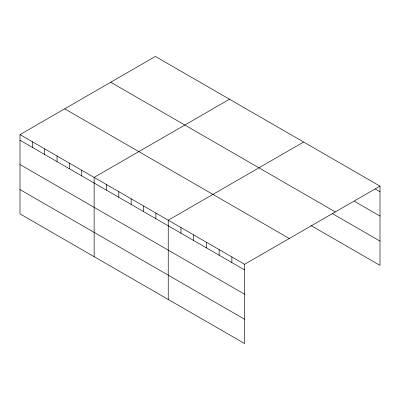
<?xml version="1.0" encoding="UTF-8"?>
<svg xmlns="http://www.w3.org/2000/svg" width="400" height="400" viewBox="0 0 400 400"><rect width="100%" height="100%" fill="white"/><g stroke="black" fill="none" stroke-linecap="round" stroke-linejoin="round"><path stroke-width="0.6" d="M20 134.615L244.605 264.29L244.605 343.555L20 213.88L20 134.615L155.395 56.445L380 186.12L380 265.385L311.06 225.58M229.515 99.235L94.12 177.41L94.12 256.675M303.635 142.03L168.24 220.2L168.24 299.465M244.605 264.29L380 186.12M375.225 188.99L380 191.745M354.545 201.35L380 216.05M110.715 82.24L335.32 211.915M332.27 213.53L380 241.085M64.68 108.82L289.285 238.495M20 140.245L244.605 269.92M20 164.545L244.605 294.22M20 189.58L244.605 319.255M231.875 256.94L231.875 262.57M219.15 249.595L219.15 255.22M206.42 242.245L206.42 247.875M193.695 234.895L193.695 240.525M180.965 227.55L180.965 233.175M155.885 213.07L155.885 218.695M143.53 205.935L143.53 211.565M131.18 198.805L131.18 204.435M118.825 191.67L118.825 197.3M106.47 184.54L106.47 190.17M81.765 170.275L81.765 175.905M69.415 163.145L69.415 168.775M57.06 156.01L57.06 161.64M44.705 148.88L44.705 154.51M32.355 141.75L32.355 147.375"/></g></svg>
